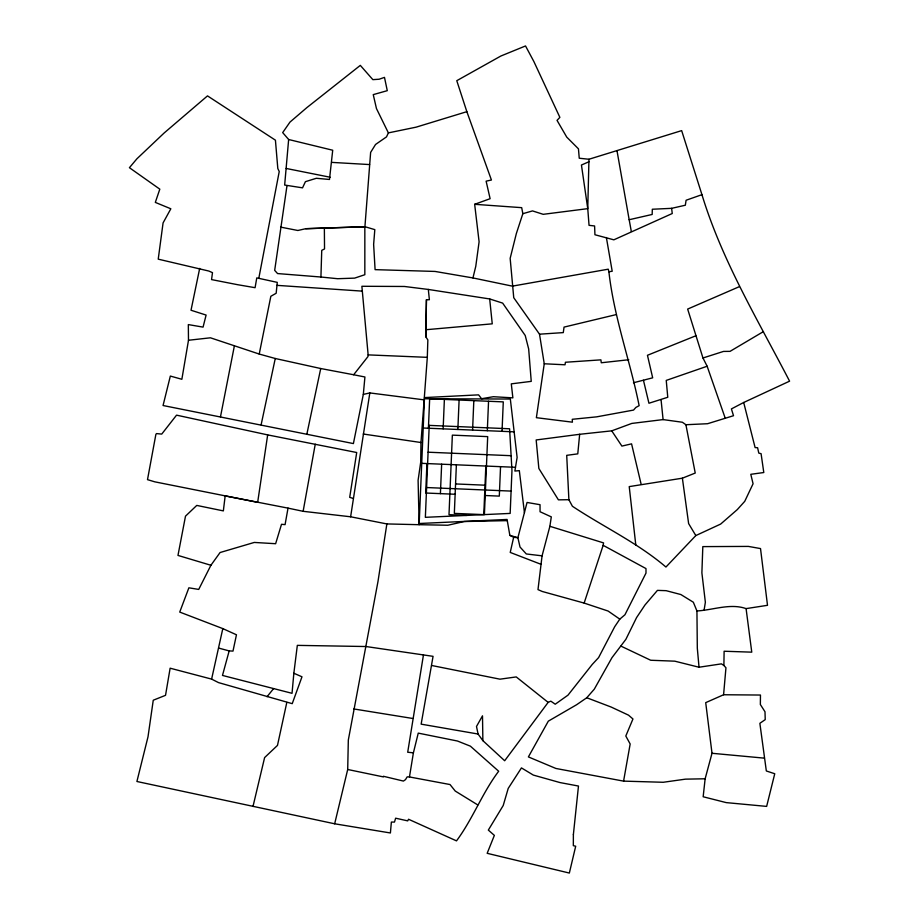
<?xml version="1.0" encoding="UTF-8"?>
<svg xmlns="http://www.w3.org/2000/svg" width="919" height="919" viewBox="0 0 919 919"><rect width="100%" height="100%" fill="white"/><g stroke="black" fill="none" stroke-linecap="round" stroke-linejoin="round"><path stroke-width="1.38" d="M353.654 374.757L364.923 376.985L363.315 394.4L353.401 443.578L163.054 405.52L170.337 376.066L181.859 379.283L188.487 340.26L210.44 337.801L259.227 354.056L275.263 358.502L320.731 368.53L353.654 374.757L367.968 356.572L368.14 354.883L361.879 286.28L404.452 286.475L428.323 289.451L429.38 299.732L426.439 299.755L425.842 336.871L427.852 339.927L427.312 357.342L420.982 442.521L420.695 462.291L418.099 480.235L419.144 524.692L447.829 525.243L464.175 521.533L507.277 520.625M425.842 336.871L426.439 299.755M723.586 694.753L725.953 667.757L723.885 665.471L724.115 651.238L751.765 652.157L746.079 608.619C730.318 603.025 713.133 610.067 696.935 610.963L693.34 602.232L680.876 594.547L666.137 590.676L657.441 590.377L644.966 605.012L636.58 617.579L625.873 639.348L611.985 657.648L594.306 689.158L586.77 697.751L576.627 704.724L548.321 721.151L528.391 756.911L555.903 768.468L623.576 781.127L663.208 782.276L685.448 779.151L705.137 778.784L712.007 753.281L705.712 702.644L723.586 694.753L760.461 695.04L760.358 704.517L764.999 711.777L765.228 719.623L759.864 723.31L766.331 770.972L774.751 773.741L766.641 806.4L726.217 802.609L703.161 796.762L705.137 778.784M549.884 526.3L542.072 555.834L526.311 553.962L520.016 547.023L517.891 537.718L527.058 502.463L540.039 504.703L540.062 511.734L551.308 516.88L549.884 526.3L603.553 542.899L603.151 545.323L645.988 568.574L645.988 573.111L624.931 614.777L619.797 619.142L614.708 626.701L598.591 657.613L592.273 664.414L567.988 695.155L555.225 704.207L550.826 701.151L548.149 702.38L504.669 760.748L482.877 740.657L478.075 734.028L421.143 724.149L433.067 656.338L366.003 646.528L297.331 645.368L293.85 673.248L301.983 676.798L292.231 703.655L218.515 682.599L211.611 679.107L170.13 668.193L165.535 695.315L153.255 700.221L148.005 736.82L136.908 781.495L334.665 823.792L347.704 769.49L348.324 740.048L377.985 581.509L386.865 523.933L419.144 524.692M288.646 139.504L284.66 185.052L302.535 187.844L305.418 181.675L316.343 178.286L329.473 179.469L332.712 150.234L288.646 139.504L282.684 132.6L289.979 122.089L306.82 107.649L360.317 65.375L372.85 79.643L379.145 79.229L384.487 77.38L387.278 90.671L373.252 94.623L376.457 108.557L388.381 132.887L386.497 136.885L375.538 144.478L370.633 152.393L364.843 227.809L364.832 274.712L354.642 278.124L337.618 278.71L320.926 277.021L321.742 250.347L324.533 248.957L324.361 228.073L365.073 226.752L374.814 229.635L373.631 244.408L375.09 269.646L435.043 271.438L472.952 277.94L512.342 286.142L608.229 269.187L608.895 271.76C613.995 317.48 630.124 360.707 639.142 405.658L635.868 407.45L633.547 410.081L596.661 416.847L572.273 419.294L572.399 422.177L536.374 417.685L544.243 363.775L539.51 334.183L513.744 297.71L510.16 258.331L516.352 233.541L522.842 213.69L521.693 207.66L474.663 204.305L479.098 241.789L475.778 266.292L472.952 277.94M588.953 159.251L587.758 208.647L589.045 225.339L594.593 225.959L594.938 234.747L613.846 239.825L672.249 213.518L671.64 208.337L685.333 205.224L686.091 200.25L701.944 194.667L681.657 130.624L588.953 159.251L579.246 158.229L578.453 148.844L566.747 137.115L557.04 120.378L559.866 117.356L533.87 61.539L525.53 45.95L500.901 56.002L456.777 80.688L466.852 111.67L491.424 180.009L486.117 181.169L490.114 198.688L474.663 204.305M426.933 463.567L425.692 493.021L455.135 494.261M428.415 428.231L429.655 398.789L503.279 401.879L502.038 431.333M440.408 493.641L441.648 464.187M443.142 428.851L444.382 399.409M456.375 464.807L454.331 513.388L483.785 514.629L485.829 466.048M457.857 429.472L459.098 400.018M472.584 430.092L473.825 400.638M487.311 430.712L488.552 401.258M484.405 514.606L487.69 436.628L452.355 435.135L449 514.674L466.68 515.421M500.545 466.668L499.304 496.111L484.589 495.49M258.859 277.998L279.238 171.531L277.814 168.533L275.424 140.182L207.499 95.886L164.179 132.956L136.931 158.769L129.418 167.695L159.814 189.165L155.322 202.398L170.831 208.785L163.077 222.915L158.229 259.158L208.843 271.048L212.484 272.656L211.554 279.594L237.481 284.672L255.08 287.693L256.78 277.894L277.274 282.374L276.171 293.253L270.841 296.286L259.227 354.056M293.85 673.248L292.035 693.317L222.478 675.431L229.176 650.905L232.989 651.1L236.459 634.788L222.812 628.607L179.733 612.077L188.877 587.815L198.711 589.424L210.91 565.265L220.078 552.526L254.276 542.44L275.631 543.715L281.513 524.289L285.074 524.634L288.026 508.127L225.166 495.892L223.351 510.895L196.769 505.416L185.5 516.156L177.976 555.421L210.91 565.265M743.689 402.488L731.409 408.921L733.511 415.71L707.573 423.716L685.907 424.727L682.369 422.246L663.093 419.592L631.778 423.429L611.744 430.85L579.659 434.296L577.775 453.86L566.713 455.342L568.884 499.706L572.411 506.266C603.45 526.886 637.361 542.669 665.942 567.034L695.821 535.57L720.657 524.071L737.291 509.597L744.735 501.349L753.075 483.75L750.789 474.307L763.792 472.527L761.081 453.687L758.795 453.124L757.601 447.725L755.108 447.587L743.689 402.488L789.582 381.167C757.991 320.203 722.047 260.778 701.944 194.667M619.797 619.142L608.102 611.043L584.139 603.082L542.256 591.48L537.994 589.619L542.072 555.834M286.946 185.983L274.678 270.347L277.561 273.563L320.926 277.021M386.865 523.933L350.621 516.788L369.829 392.93L424.291 399.88M423.475 654.822L407.703 752.247L413.401 752.822L418.248 733.121L457.478 741.024L470.402 746.171L498.672 771.236C482.176 793.097 472.791 818.955 456.502 840.874L408.541 819.254L407.703 820.874L395.641 818.197L394.481 822.068L391.368 822.068L390.403 832.97L334.665 823.792M267.67 434.894L257.665 502.337L154.783 481.832L147.5 479.649L155.874 434.423L156.471 433.584L161.733 434.09L176.551 415.147L267.67 434.894L356.71 452.516L349.702 497.328L353.206 498.454M704.126 609.906L705.367 602.267L701.886 572.882L702.817 546.61L748.399 546.414L760.518 548.574L767.503 605.311L746.079 608.619M347.704 769.49L383.407 776.911L383.407 776.279L403.43 781.07L405.486 779.634L407.163 776.854L409.46 776.957L413.401 752.822M623.576 781.127L630.17 743.988L625.805 736.016L632.95 718.98L628.516 715.154L611.238 707.079L586.77 697.751M288.026 508.127L303.132 511.309L315.251 444.199M220.468 416.881L234.368 345.935M199.687 268.405L191.014 310.243L206.109 315.068L203.065 327.118L188.326 324.591L188.487 340.26M211.611 679.107L222.812 628.607M306.82 434.342L320.731 368.53M261.111 424.854L275.263 358.502M286.808 702.461L277.481 745.401L264.615 757.578L252.989 806.491M524.427 512.584L519.327 470.654L514.87 471.045L517.121 457.421L510.332 399.03L424.44 398.766L419.19 523.508L507.07 519.453L509.85 535.352L513.652 537.293L510.229 552.434L541.107 564.346M584.139 603.082L603.151 545.323M267.05 696.717L273.54 688.664M763.471 331.575L730.042 351.357L723.494 351.426L702.966 357.985L687.653 309.083L739.29 286.682M589.205 161.629L581.44 165.029L587.758 208.647L543.209 214.322L532.515 210.91L522.842 213.69M695.832 335.78L647.458 355.285L652.674 377.824L633.455 382.763M643.449 380.271L648.94 403.246L667.768 397.272L666.241 380.409L707.136 366.244L725.275 418.34M635.799 545.024L629.228 486.611L682.38 478.19L695.235 473.044L685.907 424.727M466.852 111.67L416.089 127.167L388.381 132.887M615.833 314.689L564.048 327.107L563.278 332.609L539.51 334.183M631.307 231.427L629.17 219.733L652.168 214.46L652.318 209.245L671.64 208.337M324.361 228.073L305.74 228.705L297.871 230.485L280.582 227.108M363.315 394.4L369.829 392.93M608.895 271.76L612.203 271.243L606.379 237.527M579.659 434.296L536.168 439.96L538.856 468.472L558.407 499.844L568.884 499.706M628.768 359.743L601.279 362.764L600.9 359.857L565.426 362.258L565.036 364.786L544.243 363.775M425.991 329.726L492.251 323.833L489.678 298.951L428.323 289.451M424.486 397.594L478.581 394.86L481.579 398.72L493.354 396.709L512.871 397.858L511.297 383.855L531.239 381.362L528.666 348.956L525.22 335.481L502.647 303.109L489.678 298.951M305.74 228.705L365.073 226.752M620.98 646.137L650.709 660.256L674.799 661.175L699.026 667.228L721.426 663.863L723.885 665.471M368.14 354.883L427.312 357.342M423.211 428.013L514.146 431.838M428.093 452.205L511.113 455.698M421.729 463.348L515.49 467.3M455.571 483.945L485.025 485.186M426.611 487.541L511.102 491.091M331.816 162.387L369.599 164.57M276.872 285.349L361.776 291.093M712.007 753.281L764.022 758.118M513.652 537.293L517.891 537.718L509.85 535.352M303.132 511.309L350.621 516.788M363.258 434.021L420.982 442.521M353.792 708.951L412.597 718.451M409.46 776.957L450.023 784.539L455.238 791.052L477.754 804.918M286.188 168.453L330.162 177.241M431.574 665.471L499.97 679.175L516.237 676.924L548.149 702.38M218.745 648.113L229.176 650.905M611.744 430.85L621.899 446.094L631.571 443.854L641.152 484.324M695.821 535.57L688.63 523.6L682.38 478.19M702.966 357.985L707.136 366.244M478.075 734.028L476.501 726.469L482.498 715.832L482.877 740.657M617.017 150.831L629.17 219.733M661.083 399.972L663.093 419.592M699.026 667.228L697.314 648.205L696.935 610.963M573.376 834.59L573.33 845.652L575.696 846.238L569.343 873.05L487.162 853.314L494.365 835.382L488.334 830.087L503.221 805.492L508.218 788.41L521.452 767.905L533.33 775.085L560.016 782.574L578.476 786.044L573.376 834.59M429.219 425.382L425.359 517.328L510.16 513.411L511.963 470.562L509.586 428.771L429.219 425.382"/></g></svg>
